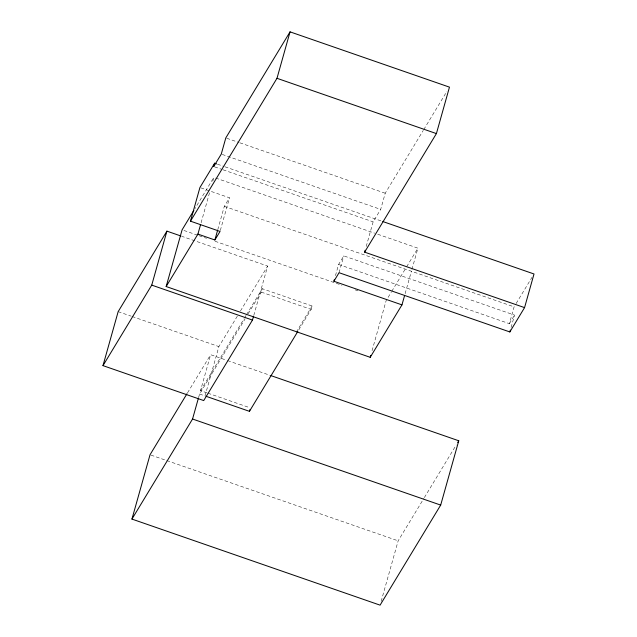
<?xml version="1.0" encoding="UTF-8"?>
<svg xmlns="http://www.w3.org/2000/svg" width="637" height="637" viewBox="0 0 637 637"><rect width="100%" height="100%" fill="white"/><g stroke="black" fill="none" stroke-linecap="round" stroke-linejoin="round"><path stroke-width="0.48" stroke-dasharray="3.19 2.39" d="M201.101 222.759L209.868 191.578M212.79 181.179L213.849 177.397L194.898 208.689M217.758 229.702L224.32 206.348L229.503 197.796L200.846 187.859M220.314 230.49L229.503 197.796M198.529 397.743L199.572 394.04L245.134 318.811M206.993 392.87L200.528 390.624L210.624 354.705L226.605 360.247M205.018 395.943L218.889 346.592L237.37 316.087M253.781 315.434L267.651 266.083L181.84 236.319M248.207 313.723L261.289 292.12L262.253 288.704L312.122 305.999L311.167 309.415L298.307 330.651M335.452 275.654L338.605 264.443L343.789 255.891L514.553 315.124L510.882 328.198M339.059 272.708L343.789 255.891M366.219 246.463L373.131 221.851L380.679 209.398L385.226 193.226L423.255 130.426M372.064 350.692L386.149 300.608L391.269 292.152M405.116 293.665L411.414 271.243M411.932 269.395L417.904 248.175L375.583 233.5M381.149 601.368L398.165 540.837L423.836 498.437M338.605 264.443L509.377 323.676L514.107 306.859L515.636 304.327M187.517 392.862L210.624 354.705M240.452 310.999L267.651 266.083M200.528 390.624L244.035 318.779M244.552 317.935L246.089 315.395M246.607 314.543L262.253 288.704M296.181 332.331L312.122 305.999M423.772 129.574L446.895 91.386M391.779 291.308L406.119 267.628M406.629 266.784L417.904 248.175M516.145 303.483L531.975 277.35M509.377 323.676L514.553 315.124M424.353 497.585L456.196 445.008M226.74 138.261L238.931 142.489M239.87 142.807L385.226 193.226M222.194 154.425L380.679 209.398M217.472 164.187L224.049 166.472M224.988 166.798L381.85 221.198M214.653 166.886L222.154 169.482M223.093 169.808L373.131 221.851M215.728 178.049L374.644 233.174M224.32 206.348L514.107 306.859M183.974 230.483L198.083 235.379M199.023 235.706L206.547 238.31M215.011 241.248L341.95 285.28M355.112 289.843L357.938 290.822M261.289 292.12L311.167 309.415M118.156 311.652L131.214 316.183M132.146 316.509L218.889 346.592M227.544 360.574L269.841 375.241M207.917 393.188L249.473 407.6M199.572 394.04L204.182 395.641M150.969 455.097L398.165 540.837"/><path stroke-width="0.96" d="M253.518 316.358L252.475 320.061L203.721 400.569L102.987 365.63L118.156 311.652L166.918 231.143L180.908 235.993M102.987 365.63L151.741 285.113L166.918 231.143M404.591 295.528L401.963 304.876L370.208 357.309L166.161 286.531L182.094 229.838L193.879 210.385M166.161 286.531L197.916 234.097L214.868 239.982L220.052 231.43L190.471 221.166L199.922 187.533L214.653 163.207L216.532 163.86M214.653 163.207L213.713 166.56L221.262 154.098L225.801 137.934L290.05 31.85L449.467 87.142L436.409 133.595L364.619 252.141L524.562 307.615L534.013 273.982L382.789 221.525M197.916 234.097L200.567 224.646M270.781 375.567L458.759 440.772L440.685 505.085L380.082 605.15L131.947 519.083L150.029 454.77L186.999 393.714M214.868 239.982L217.496 230.642M190.471 221.166L276.991 78.303L290.05 31.85M131.947 519.083L192.549 419.019L198.266 398.666M206.03 396.286L249.441 411.335L249.919 409.631M401.963 304.876L333.884 281.259L334.409 279.388M364.619 252.141L365.152 250.245M370.208 357.309L370.742 355.422M333.884 281.259L339.059 272.708L509.831 331.941L510.356 330.07M249.441 411.335L297.79 331.495M509.831 331.941L524.562 307.615M457.732 442.468L458.759 440.772M276.991 78.303L436.409 133.595M151.741 285.113L252.475 320.061M192.549 419.019L440.685 505.085"/></g></svg>
